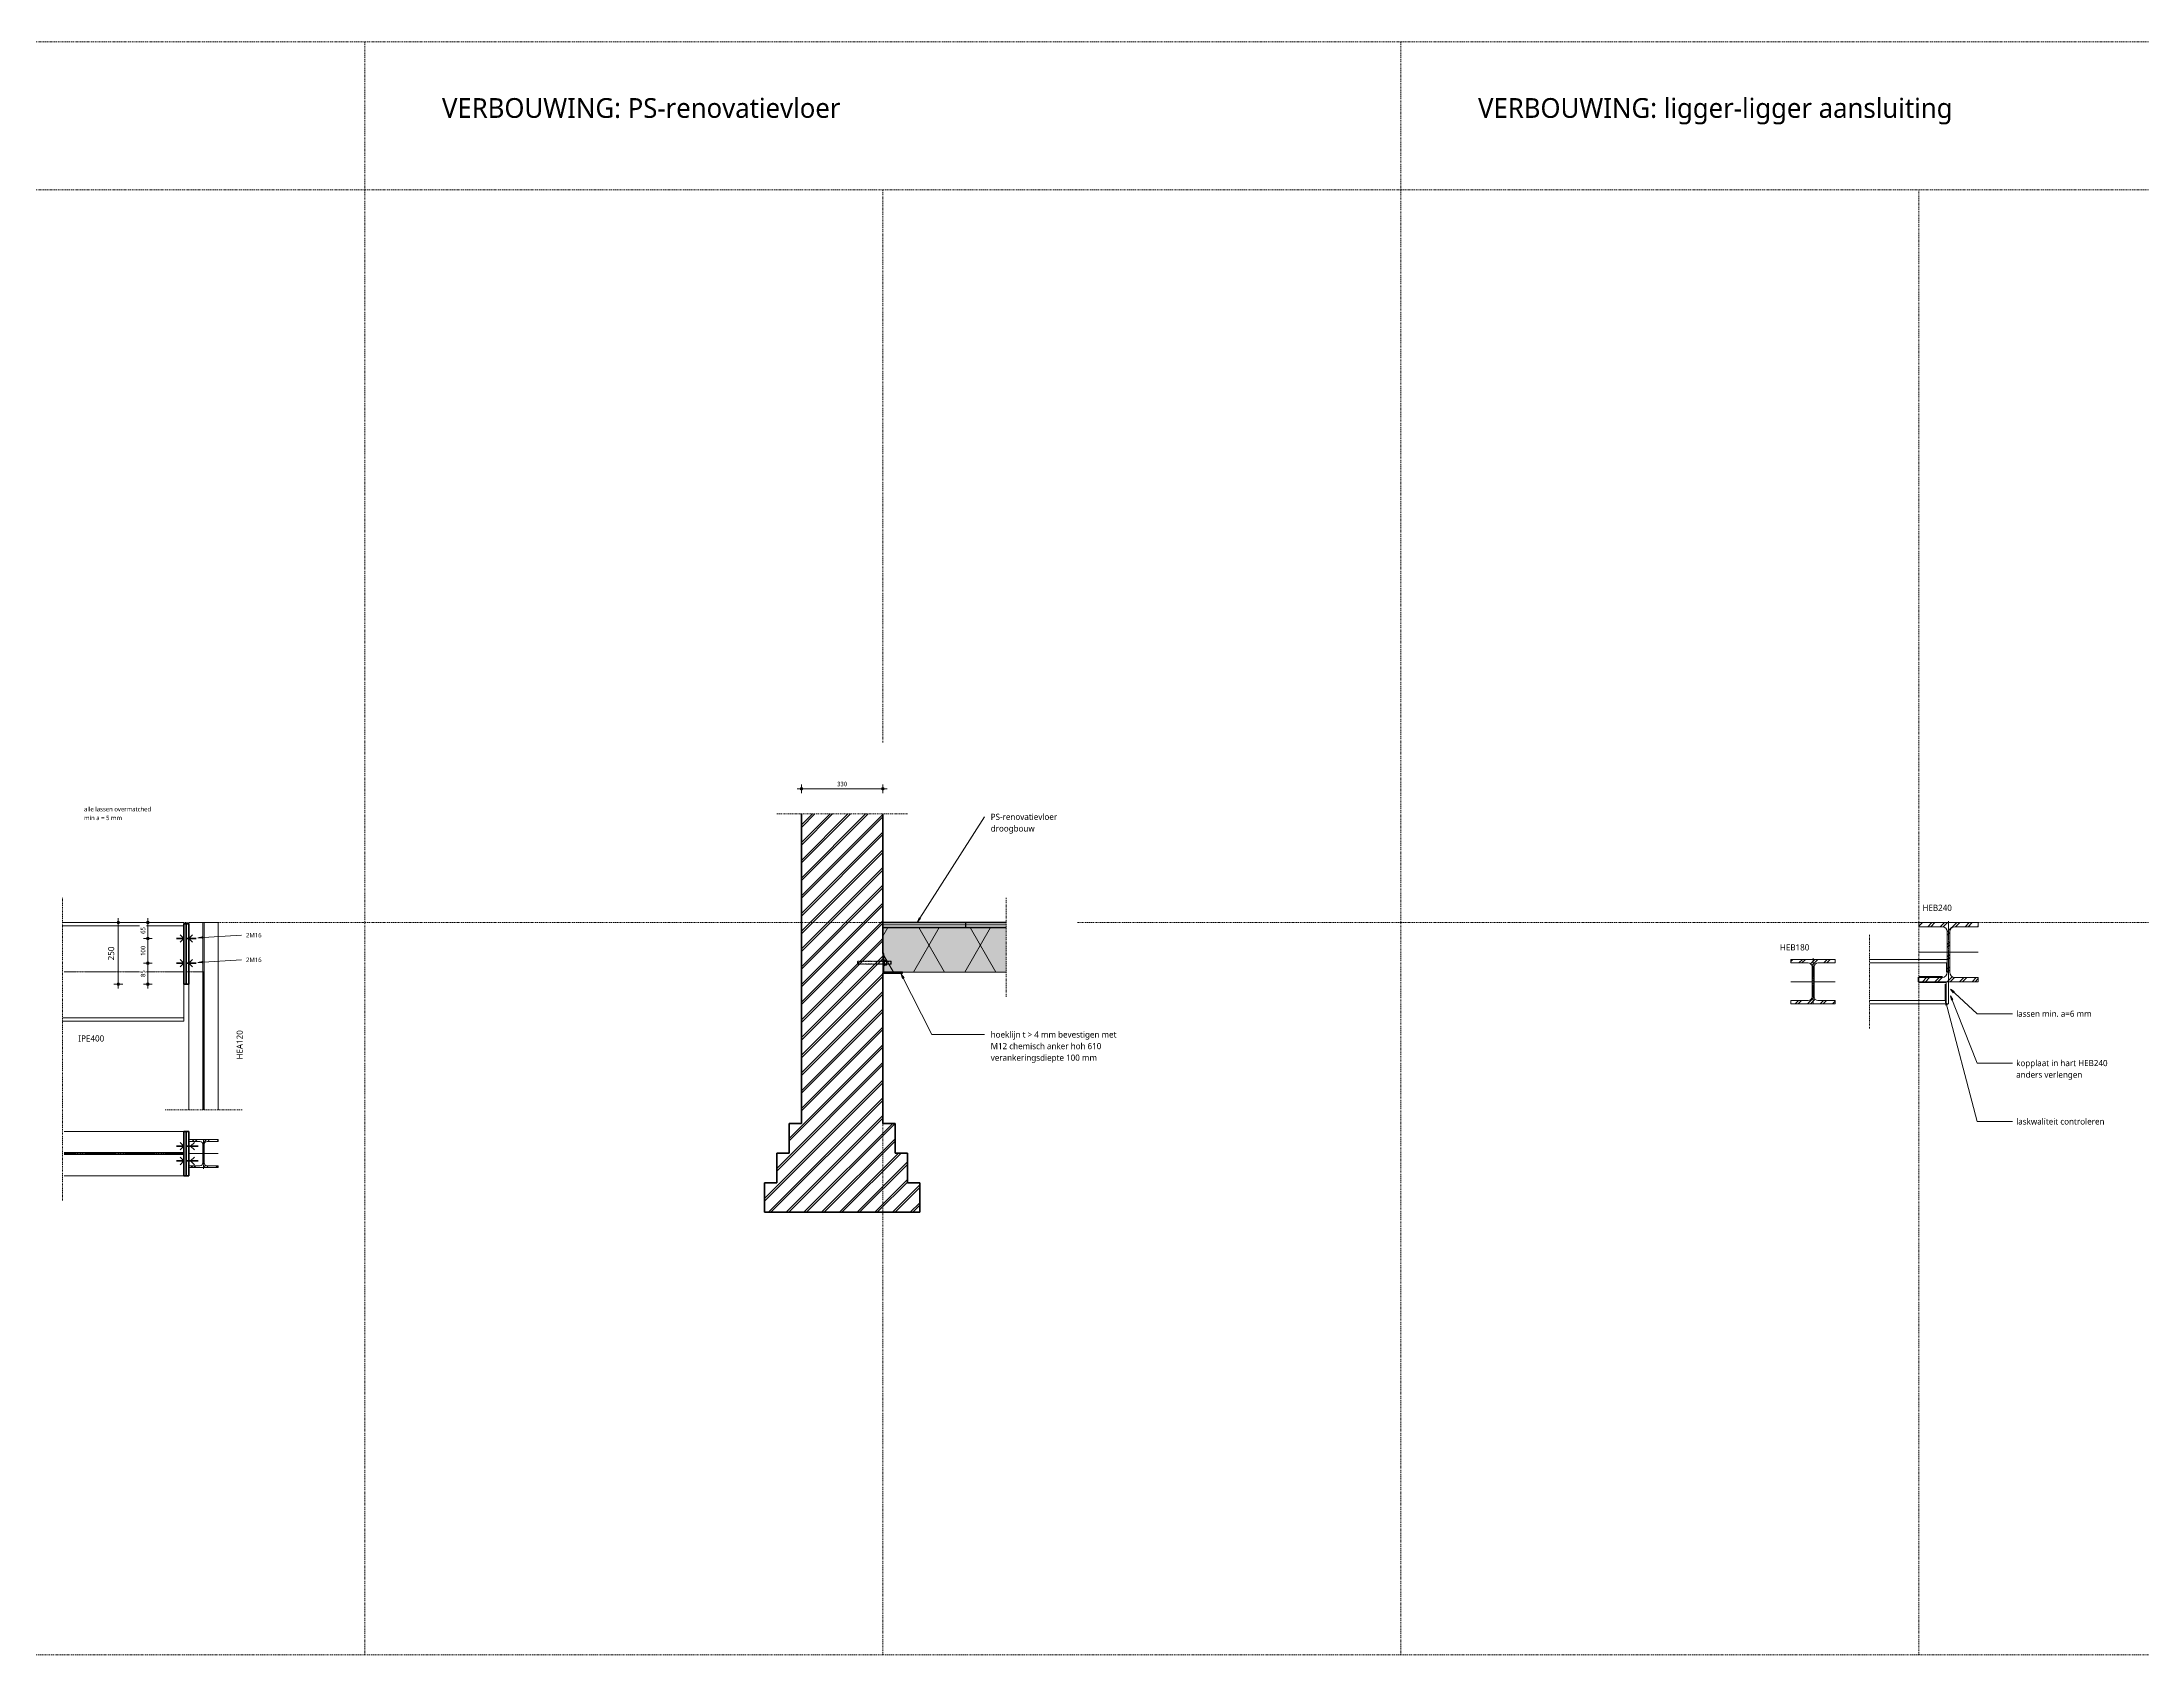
# Model space of a CAD drawing. Header units: millimetres. Extents: x -14163 to 55687, y -143 to 37302.
# Drawn here: x 20778 to 29291, y 7560 to 14100 of the extents above; entities that cross this region are included whole.
import ezdxf

# ---------------------------------------------------------------- set-up
doc = ezdxf.new("R2010")
doc.units = ezdxf.units.MM
for name, pattern in [('Dash', [6.35, 3.175, -3.175]), ('MV_center', [15, 6, -3, 3, -3]), ('MV_hartlijn_staal', [6.6, 5, -0.8, 0, -0.8]), ('MV_hidden', [3.75, 2.5, -1.25]), ('Streep 1_1', [2, 1, -1])]:
    doc.linetypes.add(name, pattern=pattern)
for name, color, linetype, lineweight in [('A-ANNO-DIMS', 211, 'Continuous', 13), ('A-ANNO-DIMS-10', 211, 'Continuous', 13), ('A-DETL', 90, 'Continuous', 13), ('A-DETL-GENF', 92, 'Continuous', 18), ('A-DETL-GENF-HDLN', 1, 'Dash', 18), ('A-DETL-IDEN', 3, 'Continuous', 18), ('G-ANNO-TEXT', 231, 'Continuous', 13)]:
    doc.layers.add(name, color=color, linetype=linetype, lineweight=lineweight)
doc.styles.add('Segoe UI_2', font='segoeui.ttf', dxfattribs={"height": 18})
doc.styles.add('Segoe UI_3', font='segoeui.ttf', dxfattribs={"height": 25})
doc.styles.add('Segoe UI_5', font='segoeui.ttf', dxfattribs={"height": 80})
doc.dimstyles.new('1_8_mm', dxfattribs={"dimscale": 304.8, "dimtxt": 18.852551, "dimasz": 0.032808, "dimexe": 0.059055, "dimexo": 0.0625, "dimgap": 0.016404, "dimtad": 1, "dimdec": 0, "dimzin": 0, "dimdsep": 46, "dimtxsty": 'Segoe UI_2', "dimblk1": 'DOTBLANK', "dimblk2": 'DOTBLANK', "dimsah": 1, "dimcen": 0.09, "dimdle": 0.059055, "dimazin": 0, "dimtfac": 1, "dimtdec": 4, "dimtix": 1, "dimtmove": 0, "dimatfit": 3, "dimfxl": 0.059055, "dimfxlon": 1, "dimtvp": 1, "dimtfill": 1, "dimtolj": 1, "dimtzin": 0, "dimarcsym": 2})
doc.dimstyles.new('2_5_mm', dxfattribs={"dimscale": 304.8, "dimtxt": 26.184099, "dimasz": 0.032808, "dimexe": 0.059055, "dimexo": 0.0625, "dimgap": 0.029528, "dimtad": 1, "dimdec": 0, "dimzin": 0, "dimdsep": 46, "dimtxsty": 'Segoe UI_3', "dimblk1": 'DOTBLANK', "dimblk2": 'DOTBLANK', "dimsah": 1, "dimcen": 0.09, "dimdle": 0.059055, "dimazin": 0, "dimtfac": 1, "dimtdec": 4, "dimtix": 1, "dimtmove": 0, "dimatfit": 3, "dimfxl": 0.059055, "dimfxlon": 1, "dimtvp": 1, "dimtfill": 1, "dimtolj": 1, "dimtzin": 0, "dimarcsym": 2})

# ---------------------------------------------------------------- blocks, each defined once
blk = doc.blocks.new('42 isolatie - Type 1-3789333-Details Constructie')
at = {"layer": 'A-DETL-GENF'}
blk.add_hatch(color=256, dxfattribs=at).paths.add_polyline_path([(4.3, -180.8), (500.3, -180.8), (500.3, -0.8), (0.3, -0.8), (0.3, -105), (4.3, -105)])
at = {"layer": 'A-DETL-GENF', "lineweight": 13}
h = blk.add_hatch(dxfattribs=at)
h.set_pattern_fill('FP_118', color=256, style=0, pattern_type=2)
h.set_pattern_definition([(300, (-2126.39, -181.76), (-155.885, -90), []), (240, (-2126.39, -181.76), (-155.885, 90), [])])
h.paths.add_polyline_path([(4.3, -180.8), (500.3, -180.8), (500.3, -0.8), (0.3, -0.8), (0.3, -105), (4.3, -105)])
at = {"layer": 'A-DETL-GENF'}
for p, q in [((500.3, -0.8), (0.3, -0.8)), ((0.3, -0.8), (0.3, -105)), ((4.3, -180.8), (500.3, -180.8)), ((4.3, -180.8), (500.3, -180.8))]:
    blk.add_line(p, q, dxfattribs=at)
blk = doc.blocks.new('NLRS_00_DI_maskeer - Type 1-4234840-Details Constructie')
at = {"layer": 'A-DETL-GENF', "linetype": 'MV_center'}
blk.add_line((1127, 0), (-100, 0), dxfattribs=at)
blk = doc.blocks.new('28 bout_symbolisch - Type 1-3665146-Details Constructie')
at = {"layer": 'A-DETL-GENF', "lineweight": 35}
for p, q in [((-30, 0), (0, 0)), ((0, 0), (-15, 15)), ((0, 0), (-15, -15)), ((10, 0), (50, 0)), ((20, 0), (35, 15)), ((20, 0), (35, -15))]:
    blk.add_line(p, q, dxfattribs=at)
blk = doc.blocks.new('NLRS_00_DI_maskeer - Type 1-4234652-Details Constructie')
at = {"layer": 'A-DETL-GENF', "linetype": 'MV_center'}
blk.add_line((214, 0), (-100, 0), dxfattribs=at)
blk = doc.blocks.new('28 Staalprofielen- IPE_HEA_HEB 2d - HEA120-4448870-Details Constructie')
at = {"layer": 'A-DETL-GENF', "lineweight": 13}
h = blk.add_hatch(dxfattribs=at)
h.set_pattern_fill('FP_147', color=256, style=0, pattern_type=2)
h.set_pattern_definition([(45, (-21433.01, -9592.864), (-25.144717, 25.144717), []), (45, (-21433.01, -9554.764), (-25.144717, 25.144717), [])])
h.paths.add_polyline_path([(60, -57), (60, -49), (14.5, -49), (11.4, -48.6), (8.5, -47.4), (6, -45.5), (4.1, -43), (2.9, -40.1), (2.5, -37), (2.5, 37), (2.9, 40.1), (4.1, 43), (6, 45.5), (8.5, 47.4), (11.4, 48.6), (14.5, 49), (60, 49), (60, 57), (-60, 57), (-60, 49), (-14.5, 49), (-11.4, 48.6), (-8.5, 47.4), (-6, 45.5), (-4.1, 43), (-2.9, 40.1), (-2.5, 37), (-2.5, -37), (-2.9, -40.1), (-4.1, -43), (-6, -45.5), (-8.5, -47.4), (-11.4, -48.6), (-14.5, -49), (-60, -49), (-60, -57)])
at = {"layer": 'A-DETL-GENF'}
for p, q in [((60, 57), (-60, 57)), ((60, 57), (-60, 57)), ((-60, 49), (-14.5, 49)), ((-60, 49), (-14.5, 49)), ((-60, 0), (60, 0)), ((-2.5, 37), (-2.5, -37)), ((-2.5, -37), (-2.5, 37)), ((2.5, -37), (2.5, 37)), ((2.5, -37), (2.5, 37)), ((14.5, 49), (60, 49)), ((60, 49), (14.5, 49)), ((60, 49), (60, 57)), ((60, 57), (60, 49)), ((-14.5, -49), (-60, -49)), ((-60, -49), (-14.5, -49)), ((-60, -57), (60, -57)), ((60, -57), (-60, -57)), ((60, -49), (14.5, -49)), ((60, -49), (14.5, -49)), ((60, -57), (60, -49)), ((60, -57), (60, -49))]:
    blk.add_line(p, q, dxfattribs=at)
at = {"layer": 'A-DETL-GENF', "linetype": 'MV_hartlijn_staal', "lineweight": 13}
blk.add_line((0, -62), (0, 57), dxfattribs=at)
at = {"layer": 'A-DETL-GENF'}
for centre, start, end in [((-14.5, 37), 360, 90), ((-14.5, 37), 360, 90), ((14.5, 37), 90, 180), ((14.5, 37), 90, 180), ((-14.5, -37), 270, 360), ((-14.5, -37), 270, 0), ((14.5, -37), 180, 270), ((14.5, -37), 180, 270)]:
    blk.add_arc(centre, 12, start, end, dxfattribs=at)
blk = doc.blocks.new('28 bout_symbolisch - Type 1-3665147-Details Constructie')
at = {"layer": 'A-DETL-GENF', "lineweight": 35}
for p, q in [((-30, 0), (0, 0)), ((0, 0), (-15, 15)), ((0, 0), (-15, -15)), ((10, 0), (58, 0)), ((28, 0), (43, 15)), ((28, 0), (43, -15))]:
    blk.add_line(p, q, dxfattribs=at)
blk = doc.blocks.new('00 stekeind s e - M12-4340760-Details Constructie')
at = {"layer": 'A-DETL-GENF'}
for p, q in [((-28.2, 6), (-30.2, 4.5)), ((-30.2, 4.5), (-30.2, -4.5)), ((0, 6), (-28.2, 6)), ((-28.2, -6), (-28.2, 6)), ((-10.5, 9.4), (-9.5, 10.5)), ((-10.5, 9.4), (-9, 6)), ((-10.5, -9), (-10.5, 9.4)), ((-9, 6), (-10.5, 2.6)), ((-10.5, 2.6), (-10.5, -2.6)), ((-9.5, 10.5), (-3.2, 10.5)), ((-9, 6), (-3.8, 6)), ((-2.2, 2.6), (-3.8, 6)), ((-3.8, 6), (-2.2, 9.4)), ((-3.2, 10.5), (-2.2, 9.4)), ((-2.2, 0), (-2.2, 12)), ((-2.2, 12), (0, 12)), ((-2.2, 9.4), (-2.2, 0)), ((-2.2, -2.6), (-2.2, 2.6)), ((-2.2, -12), (-2.2, 0)), ((-2.2, 0), (-2.2, -9)), ((0, 12), (0, -12)), ((-30.2, -4.5), (-28.2, -6)), ((-28.2, -6), (0, -6)), ((-10.5, -2.6), (-9, -5.8)), ((-9, -5.8), (-10.5, -9)), ((-9.5, -10.5), (-10.5, -9)), ((-3.4, -10.5), (-9.5, -10.5)), ((-9, -5.8), (-3.8, -5.8)), ((-3.8, -5.8), (-2.2, -2.6)), ((-2.2, -9), (-3.8, -5.8)), ((-2.2, -9), (-3.4, -10.5)), ((0, -12), (-2.2, -12))]:
    blk.add_line(p, q, dxfattribs=at)
at = {"layer": 'A-DETL-GENF', "linetype": 'Streep 1_1', "lineweight": 13}
for p, q in [((0, 6), (104.8, 6)), ((106.8, 4.5), (104.8, 6)), ((104.8, -6), (104.8, 6)), ((106.8, 4.5), (106.8, -4.5)), ((0, -6), (104.8, -6)), ((106.8, -4.5), (104.8, -6))]:
    blk.add_line(p, q, dxfattribs=at)
at = {"layer": 'A-DETL-GENF-HDLN'}
for p, q in [((-28.2, 4.5), (104.8, 4.5)), ((-28.2, -4.5), (104.8, -4.5))]:
    blk.add_line(p, q, dxfattribs=at)
blk = doc.blocks.new('NLRS_00_DI_maskeer - Type 1-4234841-Details Constructie')
at = {"layer": 'A-DETL-GENF', "linetype": 'MV_center'}
blk.add_line((-100, 0), (430, 0), dxfattribs=at)
blk = doc.blocks.new('28 Staalprofielen- IPE_HEA_HEB 2d - HEB240-V73-Details Constructie')
at = {"layer": 'A-DETL-GENF', "lineweight": 13}
h = blk.add_hatch(dxfattribs=at)
h.set_pattern_fill('FP_165', color=256, style=0, pattern_type=2)
h.set_pattern_definition([(45, (-28507.01, -10409.864), (-25.144717, 25.144717), []), (45, (-28507.01, -10371.764), (-25.144717, 25.144717), [])])
h.paths.add_polyline_path([(120, -120), (120, -103), (26, -103), (20.6, -102.3), (15.5, -100.2), (11.2, -96.8), (7.8, -92.5), (5.7, -87.4), (5, -82), (5, 82), (5.7, 87.4), (7.8, 92.5), (11.2, 96.8), (15.5, 100.2), (20.6, 102.3), (26, 103), (120, 103), (120, 120), (-120, 120), (-120, 103), (-26, 103), (-20.6, 102.3), (-15.5, 100.2), (-11.2, 96.8), (-7.8, 92.5), (-5.7, 87.4), (-5, 82), (-5, -82), (-5.7, -87.4), (-7.8, -92.5), (-11.2, -96.8), (-15.5, -100.2), (-20.6, -102.3), (-26, -103), (-120, -103), (-120, -120)])
at = {"layer": 'A-DETL-GENF'}
for p, q in [((120, 120), (-120, 120)), ((-120, 120), (-120, 103)), ((120, 120), (-120, 120)), ((-120, 120), (-120, 103)), ((-120, 103), (-26, 103)), ((-120, 103), (-26, 103)), ((26, 103), (120, 103)), ((120, 103), (26, 103)), ((120, 103), (120, 120)), ((120, 120), (120, 103)), ((-120, 0), (120, 0)), ((-5, 82), (-5, -82)), ((-5, 82), (-5, -82)), ((5, -82), (5, 82)), ((5, 82), (5, -82)), ((-26, -103), (-120, -103)), ((-120, -103), (-120, -120)), ((-120, -120), (-120, -103)), ((-120, -103), (-26, -103)), ((-120, -120), (120, -120)), ((120, -120), (-120, -120)), ((120, -103), (26, -103)), ((120, -103), (26, -103)), ((120, -120), (120, -103)), ((120, -120), (120, -103))]:
    blk.add_line(p, q, dxfattribs=at)
at = {"layer": 'A-DETL-GENF', "linetype": 'MV_hartlijn_staal', "lineweight": 13}
blk.add_line((0, 125), (0, -120), dxfattribs=at)
at = {"layer": 'A-DETL-GENF'}
for centre, start, end in [((-26, 82), 0, 90), ((-26, 82), 360, 90), ((26, 82), 90, 180), ((26, 82), 90, 180), ((-26, -82), 270, 0), ((-26, -82), 270, 0), ((26, -82), 180, 270), ((26, -82), 180, 270)]:
    blk.add_arc(centre, 21, start, end, dxfattribs=at)
blk = doc.blocks.new('NLRS_00_DI_maskeer - Type 1-4234842-Details Constructie')
at = {"layer": 'A-DETL-GENF', "linetype": 'MV_center'}
blk.add_line((-100, 0), (301.2, 0), dxfattribs=at)
blk = doc.blocks.new('Repeating Detail - 2_ a_5 mm-V74-Details Constructie')
at = {"layer": 'A-DETL-GENF'}
for p, q in [((0, 0), (0, 5)), ((4, 0), (4, 5)), ((8, 0), (8, 5)), ((12, 0), (12, 5)), ((16, 0), (16, 5)), ((20, 0), (20, 5)), ((24, 0), (24, 5)), ((28, 0), (28, 5)), ((32, 0), (32, 5)), ((36, 0), (36, 5)), ((40, 0), (40, 5)), ((44, 0), (44, 5)), ((48, 0), (48, 5)), ((52, 0), (52, 5)), ((56, 0), (56, 5)), ((60, 0), (60, 5)), ((64, 0), (64, 5)), ((68, 0), (68, 5)), ((72, 0), (72, 5)), ((76, 0), (76, 5)), ((80, 0), (80, 5)), ((84, 0), (84, 5)), ((88, 0), (88, 5)), ((92, 0), (92, 5))]:
    blk.add_line(p, q, dxfattribs=at)
blk = doc.blocks.new('Repeating Detail - 2_ a_5 mm-V75-Details Constructie')
at = {"layer": 'A-DETL-GENF'}
for p, q in [((0, 0), (0, 5)), ((4, 0), (4, 5)), ((8, 0), (8, 5)), ((12, 0), (12, 5)), ((16, 0), (16, 5))]:
    blk.add_line(p, q, dxfattribs=at)
blk = doc.blocks.new('Repeating Detail - 2_ a_5 mm-V76-Details Constructie')
at = {"layer": 'A-DETL-GENF'}
for p, q in [((0, 0), (0, 5)), ((4, 0), (4, 5)), ((8, 0), (8, 5)), ((12, 0), (12, 5)), ((16, 0), (16, 5)), ((20, 0), (20, 5)), ((24, 0), (24, 5)), ((28, 0), (28, 5)), ((32, 0), (32, 5)), ((36, 0), (36, 5)), ((40, 0), (40, 5)), ((44, 0), (44, 5)), ((48, 0), (48, 5)), ((52, 0), (52, 5)), ((56, 0), (56, 5)), ((60, 0), (60, 5)), ((64, 0), (64, 5)), ((68, 0), (68, 5)), ((72, 0), (72, 5)), ((76, 0), (76, 5)), ((80, 0), (80, 5)), ((84, 0), (84, 5)), ((88, 0), (88, 5)), ((92, 0), (92, 5)), ((96, 0), (96, 5)), ((100, 0), (100, 5)), ((104, 0), (104, 5)), ((108, 0), (108, 5))]:
    blk.add_line(p, q, dxfattribs=at)
blk = doc.blocks.new('NLRS_00_DI_maskeer - Type 1-4234829-Details Constructie')
at = {"layer": 'A-DETL-GENF', "linetype": 'MV_center'}
blk.add_line((280, 0), (-100, 0), dxfattribs=at)
blk = doc.blocks.new('28 Staalprofielen- IPE_HEA_HEB 2d - HEB180-3530664-Details Constructie')
at = {"layer": 'A-DETL-GENF', "lineweight": 13}
h = blk.add_hatch(dxfattribs=at)
h.set_pattern_fill('FP_166', color=256, style=0, pattern_type=2)
h.set_pattern_definition([(45, (-27957.76, -10289.864), (-25.144717, 25.144717), []), (45, (-27957.76, -10251.764), (-25.144717, 25.144717), [])])
h.paths.add_polyline_path([(-90, -90), (90, -90), (90, -76), (19.3, -76), (15.4, -75.5), (11.8, -74), (8.6, -71.6), (6.3, -68.5), (4.8, -64.9), (4.3, -61), (4.3, 61), (4.8, 64.9), (6.3, 68.5), (8.6, 71.6), (11.8, 74), (15.4, 75.5), (19.3, 76), (90, 76), (90, 90), (-90, 90), (-90, 76), (-19.2, 76), (-15.4, 75.5), (-11.7, 74), (-8.6, 71.6), (-6.3, 68.5), (-4.8, 64.9), (-4.2, 61), (-4.2, -61), (-4.8, -64.9), (-6.3, -68.5), (-8.6, -71.6), (-11.7, -74), (-15.4, -75.5), (-19.2, -76), (-90, -76)])
at = {"layer": 'A-DETL-GENF'}
for p, q in [((90, 90), (-90, 90)), ((-90, 90), (-90, 76)), ((90, 90), (-90, 90)), ((-90, 90), (-90, 76)), ((90, 76), (90, 90)), ((90, 90), (90, 76)), ((-90, 76), (-19.2, 76)), ((-90, 76), (-19.2, 76)), ((-90, 0), (90, 0)), ((-4.2, 61), (-4.2, -61)), ((-4.2, 61), (-4.2, -61)), ((4.3, -61), (4.3, 61)), ((4.3, 61), (4.3, -61)), ((19.3, 76), (90, 76)), ((90, 76), (19.3, 76)), ((-19.2, -76), (-90, -76)), ((-90, -76), (-90, -90)), ((-90, -90), (-90, -76)), ((-90, -76), (-19.2, -76)), ((90, -76), (19.3, -76)), ((90, -76), (19.3, -76)), ((90, -90), (90, -76)), ((90, -90), (90, -76)), ((-90, -90), (90, -90)), ((90, -90), (-90, -90))]:
    blk.add_line(p, q, dxfattribs=at)
at = {"layer": 'A-DETL-GENF', "linetype": 'MV_hartlijn_staal', "lineweight": 13}
blk.add_line((0, 95), (0, -90), dxfattribs=at)
at = {"layer": 'A-DETL-GENF'}
for centre, start, end in [((-19.2, 61), 0, 90), ((-19.2, 61), 360, 90), ((19.3, 61), 90, 180), ((19.3, 61), 90, 180), ((-19.2, -61), 270, 0), ((-19.2, -61), 270, 0), ((19.3, -61), 180, 270), ((19.3, -61), 180, 270)]:
    blk.add_arc(centre, 15, start, end, dxfattribs=at)
blk = doc.blocks.new('Repeating Detail - 2_ a_5 mm-V79-Details Constructie')
at = {"layer": 'A-DETL-GENF'}
for p, q in [((0, 0), (0, 5)), ((4, 0), (4, 5)), ((8, 0), (8, 5)), ((12, 0), (12, 5)), ((16, 0), (16, 5)), ((20, 0), (20, 5)), ((24, 0), (24, 5)), ((28, 0), (28, 5)), ((32, 0), (32, 5)), ((36, 0), (36, 5))]:
    blk.add_line(p, q, dxfattribs=at)
blk = doc.blocks.new('Repeating Detail - 2_ a_5 mm-V80-Details Constructie')
at = {"layer": 'A-DETL-GENF'}
for p, q in [((0, 0), (0, 5)), ((4, 0), (4, 5)), ((8, 0), (8, 5)), ((12, 0), (12, 5)), ((16, 0), (16, 5)), ((20, 0), (20, 5)), ((24, 0), (24, 5)), ((28, 0), (28, 5)), ((32, 0), (32, 5)), ((36, 0), (36, 5)), ((40, 0), (40, 5)), ((44, 0), (44, 5)), ((48, 0), (48, 5)), ((52, 0), (52, 5)), ((56, 0), (56, 5)), ((60, 0), (60, 5)), ((64, 0), (64, 5))]:
    blk.add_line(p, q, dxfattribs=at)
blk = doc.blocks.new('DIMBLOCK107-Details Constructie')
at = {"layer": 'A-ANNO-DIMS-10'}
for p, q in [((21207.5, 10364.9), (21189.5, 10364.9)), ((21207.5, 10261.9), (21207.5, 10364.9)), ((21207.5, 10364.9), (21225.5, 10364.9)), ((21207.5, 10279.9), (21189.5, 10279.9)), ((21207.5, 10279.9), (21225.5, 10279.9))]:
    blk.add_line(p, q, dxfattribs=at)
for centre in [(21207.5, 10364.9), (21207.5, 10279.9)]:
    blk.add_circle(centre, 5, dxfattribs=at)
at = {"layer": 'A-ANNO-DIMS-10', "color": 0, "insert": (21179, 10308.7), "char_height": 18, "width": 32.906, "attachment_point": 1, "rotation": 90, "line_spacing_factor": 1.142579, "style": 'Segoe UI_2', "bg_fill": 3, "box_fill_scale": 1.25, "bg_fill_color": 9, "bg_fill_true_color": 13158600, "bg_fill_transparency": 0}
blk.add_mtext('85', dxfattribs=at)
blk = doc.blocks.new('_DotBlank')
at = {"color": 0, "linetype": 'ByBlock', "lineweight": -2}
blk.add_line((-0.5, 0), (-1, 0), dxfattribs=at)
blk.add_circle((0, 0), 0.5, dxfattribs=at)
blk = doc.blocks.new('DIMBLOCK108-Details Constructie')
at = {"layer": 'A-ANNO-DIMS-10'}
for p, q in [((21207.5, 10464.9), (21189.5, 10464.9)), ((21207.5, 10364.9), (21207.5, 10464.9)), ((21207.5, 10464.9), (21225.5, 10464.9)), ((21207.5, 10364.9), (21189.5, 10364.9)), ((21207.5, 10364.9), (21225.5, 10364.9))]:
    blk.add_line(p, q, dxfattribs=at)
for centre in [(21207.5, 10464.9), (21207.5, 10364.9)]:
    blk.add_circle(centre, 5, dxfattribs=at)
at = {"layer": 'A-ANNO-DIMS-10', "color": 0, "insert": (21179, 10394.3), "char_height": 18, "width": 49.359, "attachment_point": 1, "rotation": 90, "line_spacing_factor": 1.142579, "style": 'Segoe UI_2', "bg_fill": 3, "box_fill_scale": 1.25, "bg_fill_color": 9, "bg_fill_true_color": 13158600, "bg_fill_transparency": 0}
blk.add_mtext('100', dxfattribs=at)
blk = doc.blocks.new('DIMBLOCK109-Details Constructie')
at = {"layer": 'A-ANNO-DIMS-10'}
for p, q in [((21207.5, 10529.9), (21189.5, 10529.9)), ((21207.5, 10464.9), (21207.5, 10547.9)), ((21207.5, 10529.9), (21225.5, 10529.9)), ((21207.5, 10464.9), (21189.5, 10464.9)), ((21207.5, 10464.9), (21225.5, 10464.9))]:
    blk.add_line(p, q, dxfattribs=at)
for centre in [(21207.5, 10529.9), (21207.5, 10464.9)]:
    blk.add_circle(centre, 5, dxfattribs=at)
at = {"layer": 'A-ANNO-DIMS-10', "color": 0, "insert": (21179, 10483.7), "char_height": 18, "width": 32.906, "attachment_point": 1, "rotation": 90, "line_spacing_factor": 1.142579, "style": 'Segoe UI_2', "bg_fill": 3, "box_fill_scale": 1.25, "bg_fill_color": 9, "bg_fill_true_color": 13158600, "bg_fill_transparency": 0}
blk.add_mtext('65', dxfattribs=at)
blk = doc.blocks.new('DIMBLOCK110-Details Constructie')
at = {"layer": 'A-ANNO-DIMS-10'}
for p, q in [((21087.5, 10529.9), (21069.5, 10529.9)), ((21087.5, 10261.9), (21087.5, 10547.9)), ((21087.5, 10529.9), (21105.5, 10529.9)), ((21087.5, 10279.9), (21069.5, 10279.9)), ((21087.5, 10279.9), (21105.5, 10279.9))]:
    blk.add_line(p, q, dxfattribs=at)
for centre in [(21087.5, 10529.9), (21087.5, 10279.9)]:
    blk.add_circle(centre, 5, dxfattribs=at)
at = {"layer": 'A-ANNO-DIMS-10', "color": 0, "insert": (21045.9, 10376.3), "char_height": 25, "width": 68.555, "attachment_point": 1, "rotation": 90, "line_spacing_factor": 1.142579, "style": 'Segoe UI_3', "bg_fill": 3, "box_fill_scale": 1.25, "bg_fill_color": 9, "bg_fill_true_color": 13158600, "bg_fill_transparency": 0}
blk.add_mtext('250', dxfattribs=at)
blk = doc.blocks.new('DIMBLOCK122-Details Constructie')
at = {"layer": 'A-ANNO-DIMS-10'}
for p, q in [((23839, 11072), (24205, 11072)), ((23857, 11072), (23857, 11090)), ((23857, 11072), (23857, 11054)), ((24187, 11072), (24187, 11090)), ((24187, 11072), (24187, 11054))]:
    blk.add_line(p, q, dxfattribs=at)
for centre in [(23857, 11072), (24187, 11072)]:
    blk.add_circle(centre, 5, dxfattribs=at)
at = {"layer": 'A-ANNO-DIMS-10', "color": 0, "insert": (24001.4, 11100.4), "char_height": 18, "width": 49.359, "attachment_point": 1, "line_spacing_factor": 1.142579, "style": 'Segoe UI_2', "bg_fill": 3, "box_fill_scale": 1.25, "bg_fill_color": 9, "bg_fill_true_color": 13158600, "bg_fill_transparency": 0}
blk.add_mtext('330', dxfattribs=at)

msp = doc.modelspace()

# ---------------------------------------------------------------- hatches: boundary and pattern name
at = {"layer": 'A-DETL-GENF', "lineweight": 13}
h = msp.add_hatch(dxfattribs=at)
h.set_pattern_fill('FP_125', color=254, style=0, pattern_type=2)
h.set_pattern_definition([(45, (0, 0), (-35.92102, 35.92102), []), (45, (10.16, 0), (-35.92102, 35.92102), [])])
h.paths.add_polyline_path([(24337, 9354.9), (24337, 9474.9), (24287, 9474.9), (24287, 9594.9), (24237, 9594.9), (24237, 9714.9), (24187, 9714.9), (24187, 10969.9), (23857, 10969.9), (23857, 9714.9), (23807, 9714.9), (23807, 9594.9), (23757, 9594.9), (23757, 9474.9), (23707, 9474.9), (23707, 9354.9)])
h = msp.add_hatch(dxfattribs=at)
h.set_pattern_fill('FP_150', color=250, style=0, pattern_type=2)
h.set_pattern_definition([(0, (0, 0), (0, 10), [])])
h.paths.add_polyline_path([(24187, 10508.9), (24687, 10508.9), (24687, 10529.9), (24187, 10529.9)])
h = msp.add_hatch(dxfattribs=at)
h.set_pattern_fill('FP_133', color=254, style=0, pattern_type=2)
h.set_pattern_definition([(45, (0, 0), (-21.213203, 21.213203), []), (45, (1, 0), (-21.213203, 21.213203), []), (45, (20, 0), (-21.213203, 21.213203), [])])
h.paths.add_polyline_path([(24187, 10324.7), (24267, 10324.7), (24267, 10328.7), (24191, 10328.7), (24191, 10404.7), (24187, 10404.7)])
at = {"layer": 'G-ANNO-TEXT'}
for points in [[(21409.9, 10468.1), (21428, 10466), (21427.7, 10472.3)], [(24327.8, 10532.5), (24340.2, 10546), (24334.8, 10549.4)], [(21409.9, 10368.1), (21428, 10366), (21427.7, 10372.3)], [(24261.9, 10320.5), (24267.1, 10303), (24272.8, 10305.8)], [(28514.9, 10259.7), (28525.9, 10245.1), (28530.2, 10249.8)], [(28514.9, 10232.8), (28518.5, 10214.8), (28524.4, 10217.2)], [(28494.5, 10212.8), (28496, 10194.5), (28502.1, 10196.1)]]:
    msp.add_hatch(color=7, dxfattribs=at).paths.add_polyline_path(points)

# ---------------------------------------------------------------- linework, layer by layer
at = {"layer": 'A-DETL', "linetype": 'MV_center', "lineweight": 18}
for p, q in [((17887, 14099.9), (22087, 14099.9)), ((22087, 14099.9), (22087, 7559.9)), ((22087, 14099.9), (22087, 7559.9)), ((22087, 14099.9), (26287, 14099.9)), ((26287, 14099.9), (26287, 7559.9)), ((26287, 14099.9), (26287, 7559.9)), ((26287, 14099.9), (30487, 14099.9)), ((17887, 13499.9), (22087, 13499.9)), ((22087, 13499.9), (26287, 13499.9)), ((24187, 11259.6), (24187, 13499.9)), ((26287, 13499.9), (30487, 13499.9)), ((28387, 7559.9), (28387, 13499.9)), ((24187, 7559.9), (24187, 10969.9)), ((20861.7, 10529.9), (22087, 10529.9)), ((22087, 10529.9), (24687, 10529.9)), ((24976.7, 10529.9), (26287, 10529.9)), ((26287, 10529.9), (30487, 10529.9)), ((22087, 7559.9), (17887, 7559.9)), ((26287, 7559.9), (22087, 7559.9)), ((30487, 7559.9), (26287, 7559.9))]:
    msp.add_line(p, q, dxfattribs=at)
at = {"layer": 'A-DETL', "lineweight": 35}
for p, q in [((23857, 10969.9), (23857, 9714.9)), ((24187, 10529.9), (24187, 10969.9)), ((21353, 10524.9), (21353, 10279.9)), ((21363, 10524.9), (21353, 10524.9)), ((21373, 10524.9), (21363, 10524.9)), ((21363, 10279.9), (21363, 10524.9)), ((21373, 10279.9), (21373, 10524.9)), ((24687, 10529.9), (24187, 10529.9)), ((24187, 10529.9), (24187, 10508.9)), ((24187, 10404.7), (24187, 10508.9)), ((24187, 10508.9), (24687, 10508.9)), ((24187, 9714.9), (24187, 10324.7)), ((21353, 10279.9), (21363, 10279.9)), ((21363, 10279.9), (21373, 10279.9)), ((23857, 9714.9), (23807, 9714.9)), ((23807, 9714.9), (23807, 9594.9)), ((24237, 9714.9), (24187, 9714.9)), ((24237, 9594.9), (24237, 9714.9)), ((21363, 9682.9), (21353, 9682.9)), ((21353, 9682.9), (21353, 9502.9)), ((21373, 9682.9), (21363, 9682.9)), ((21363, 9502.9), (21363, 9682.9)), ((21373, 9502.9), (21373, 9682.9)), ((23807, 9594.9), (23757, 9594.9)), ((23757, 9594.9), (23757, 9474.9)), ((24287, 9594.9), (24237, 9594.9)), ((24287, 9474.9), (24287, 9594.9)), ((21353, 9502.9), (21363, 9502.9)), ((21363, 9502.9), (21373, 9502.9)), ((23757, 9474.9), (23707, 9474.9)), ((23707, 9474.9), (23707, 9354.9)), ((24337, 9474.9), (24287, 9474.9)), ((24337, 9354.9), (24337, 9474.9)), ((23707, 9354.9), (24337, 9354.9))]:
    msp.add_line(p, q, dxfattribs=at)
at = {"layer": 'A-DETL', "lineweight": 18}
for p, q in [((20861.7, 10529.9), (21353, 10529.9)), ((20861.7, 10516.4), (21353, 10516.4)), ((21353, 10524.9), (21353, 10529.9)), ((21373, 9769.9), (21373, 10529.9)), ((21376, 10529.9), (21493, 10529.9)), ((21493, 9769.9), (21493, 10529.9)), ((24312, 10328.7), (24514, 10328.7)), ((28187, 10379.9), (28502, 10379.9)), ((28187, 10365.9), (28502, 10365.9)), ((21353, 10129.9), (21353, 10279.9)), ((28497, 10289.9), (28497, 10199.9)), ((28507, 10289.9), (28507, 10199.9)), ((20861.7, 10143.4), (21353, 10143.4)), ((28187, 10213.9), (28497, 10213.9)), ((28187, 10199.9), (28507, 10199.9)), ((20861.7, 10129.9), (21353, 10129.9)), ((21353, 9682.9), (20867.7, 9682.9)), ((21353, 9502.9), (20867.7, 9502.9))]:
    msp.add_line(p, q, dxfattribs=at)
at = {"layer": 'A-DETL', "linetype": 'MV_hidden', "lineweight": 18}
for p, q in [((21430.5, 9769.9), (21430.5, 10529.9)), ((21435.5, 9769.9), (21435.5, 10529.9)), ((21353, 9597.2), (20867.7, 9597.2)), ((21353, 9588.6), (20867.7, 9588.6))]:
    msp.add_line(p, q, dxfattribs=at)
at = {"layer": 'A-DETL', "lineweight": 25}
for p, q in [((24187, 10529.9), (24522, 10529.9)), ((24187, 10508.9), (24187, 10529.9)), ((24522, 10508.9), (24187, 10508.9)), ((24522, 10529.9), (24522, 10508.9)), ((24191, 10404.7), (24187, 10404.7)), ((24187, 10404.7), (24187, 10324.7)), ((24191, 10328.7), (24191, 10404.7)), ((24187, 10324.7), (24267, 10324.7)), ((24267, 10328.7), (24191, 10328.7)), ((24267, 10324.7), (24267, 10328.7))]:
    msp.add_line(p, q, dxfattribs=at)
at = {"layer": 'A-DETL', "linetype": 'MV_hartlijn_staal'}
for p, q in [((21353, 10329.9), (20867.7, 10329.9)), ((21433, 10329.9), (21363, 10329.9)), ((21433, 10329.9), (21433, 9769.9)), ((21353, 9592.9), (20867.7, 9592.9)), ((21430.5, 9592.9), (21373, 9592.9)), ((21436, 9592.9), (21435.5, 9592.9))]:
    msp.add_line(p, q, dxfattribs=at)
at = {"layer": 'G-ANNO-TEXT', "color": 250}
for p, q in [((24327.8, 10532.5), (24599.2, 10958.2)), ((21409.9, 10468.1), (21587.6, 10478.3)), ((21427.7, 10472.3), (21409.9, 10468.1)), ((21428, 10466), (21427.7, 10472.3)), ((24334.8, 10549.4), (24327.8, 10532.5)), ((24327.8, 10532.5), (24340.2, 10546)), ((24340.2, 10546), (24334.8, 10549.4)), ((21409.9, 10468.1), (21428, 10466)), ((21409.9, 10368.1), (21587.6, 10378.3)), ((21427.7, 10372.3), (21409.9, 10368.1)), ((21409.9, 10368.1), (21428, 10366)), ((21428, 10366), (21427.7, 10372.3)), ((24261.9, 10320.5), (24267.1, 10303)), ((24272.8, 10305.8), (24261.9, 10320.5)), ((24261.9, 10320.5), (24385.1, 10075.7)), ((24267.1, 10303), (24272.8, 10305.8)), ((28514.9, 10259.7), (28525.9, 10245.1)), ((28530.2, 10249.8), (28514.9, 10259.7)), ((28514.9, 10259.7), (28622.6, 10159.9)), ((28514.9, 10232.8), (28518.5, 10214.8)), ((28524.4, 10217.2), (28514.9, 10232.8)), ((28514.9, 10232.8), (28622.6, 9959.9)), ((28518.5, 10214.8), (28524.4, 10217.2)), ((28525.9, 10245.1), (28530.2, 10249.8)), ((28494.5, 10212.8), (28496, 10194.5)), ((28502.1, 10196.1), (28494.5, 10212.8)), ((28494.5, 10212.8), (28622.6, 9723.2)), ((28496, 10194.5), (28502.1, 10196.1)), ((28622.6, 10159.9), (28766.2, 10159.9)), ((24385.1, 10075.7), (24599.2, 10075.7)), ((28622.6, 9959.9), (28766.2, 9959.9)), ((28622.6, 9723.2), (28766.2, 9723.2))]:
    msp.add_line(p, q, dxfattribs=at)

# ---------------------------------------------------------------- block references
at = {"layer": 'A-DETL-GENF', "linetype": 'MV_center'}
for name, p in [('NLRS_00_DI_maskeer - Type 1-4234841-Details Constructie', (23857, 10969.9)), ('NLRS_00_DI_maskeer - Type 1-4234652-Details Constructie', (21376, 9769.9))]:
    msp.add_blockref(name, p, dxfattribs=at)
at = {"layer": 'A-DETL-GENF', "linetype": 'MV_center', "rotation": 270}
for name, p in [('NLRS_00_DI_maskeer - Type 1-4234840-Details Constructie', (20861.7, 10529.9)), ('NLRS_00_DI_maskeer - Type 1-4234842-Details Constructie', (24687, 10529.9)), ('NLRS_00_DI_maskeer - Type 1-4234829-Details Constructie', (28187, 10379.9))]:
    msp.add_blockref(name, p, dxfattribs=at)
at = {"layer": 'A-DETL-GENF', "lineweight": 35}
for name, p in [('28 bout_symbolisch - Type 1-3665146-Details Constructie', (21353, 10464.9)), ('28 bout_symbolisch - Type 1-3665146-Details Constructie', (21353, 10364.9)), ('28 bout_symbolisch - Type 1-3665147-Details Constructie', (21353, 9622.9)), ('28 bout_symbolisch - Type 1-3665147-Details Constructie', (21353, 9562.9))]:
    msp.add_blockref(name, p, dxfattribs=at)
at = {"layer": 'A-DETL-GENF'}
for name, p in [('42 isolatie - Type 1-3789333-Details Constructie', (24186.7, 10509.7)), ('28 Staalprofielen- IPE_HEA_HEB 2d - HEB240-V73-Details Constructie', (28507, 10409.9)), ('28 Staalprofielen- IPE_HEA_HEB 2d - HEB180-3530664-Details Constructie', (27957.8, 10289.9)), ('28 Staalprofielen- IPE_HEA_HEB 2d - HEA120-4448870-Details Constructie', (21433, 9592.9))]:
    msp.add_blockref(name, p, dxfattribs=at)
for name, p, rotation in [('00 stekeind s e - M12-4340760-Details Constructie', (24191, 10366.7), 180), ('Repeating Detail - 2_ a_5 mm-V80-Details Constructie', (28497, 10213.9), 90)]:
    msp.add_blockref(name, p, dxfattribs=dict(at, rotation=rotation))
at = {"layer": 'A-DETL-GENF', "extrusion": (0, 0, -1)}
for name, p, rotation in [('Repeating Detail - 2_ a_5 mm-V75-Details Constructie', (-28387, 10306.9), 270), ('Repeating Detail - 2_ a_5 mm-V79-Details Constructie', (-28502, 10365.9), 270), ('Repeating Detail - 2_ a_5 mm-V76-Details Constructie', (-28387, 10289.9), 180)]:
    msp.add_blockref(name, p, dxfattribs=dict(at, rotation=rotation))
msp.add_blockref('Repeating Detail - 2_ a_5 mm-V74-Details Constructie', (-28481, 10306.9), dxfattribs=at)

# ---------------------------------------------------------------- texts
at = {"layer": 'A-DETL-IDEN', "lineweight": 13, "insert": (20925.9, 10072.2), "char_height": 25, "width": 126.667, "attachment_point": 1, "style": 'Segoe UI_3', "bg_fill": 3, "box_fill_scale": 1.25, "bg_fill_color": 9, "bg_fill_true_color": 13158600, "bg_fill_transparency": 0}
msp.add_mtext('IPE400', dxfattribs=at)
at = {"layer": 'A-DETL-IDEN', "lineweight": 13, "insert": (21567.2, 9974.2), "char_height": 25, "width": 149.114, "attachment_point": 1, "rotation": 90, "style": 'Segoe UI_3', "bg_fill": 3, "box_fill_scale": 1.25, "bg_fill_color": 9, "bg_fill_true_color": 13158600, "bg_fill_transparency": 0}
msp.add_mtext('HEA120', dxfattribs=at)
at = {"layer": 'G-ANNO-TEXT', "color": 7, "attachment_point": 1}
for s, insert, char_height, width, style in [('VERBOUWING: PS-renovatievloer', (22399.8, 13872.3), 80, 2029.873, 'Segoe UI_5'), ('VERBOUWING: ligger-ligger aansluiting', (26599.8, 13872.3), 80, 2412.278, 'Segoe UI_5'), ('alle lassen overmatched ', (20948.9, 10998.6), 18, 347.131, 'Segoe UI_2'), ('min a = 5 mm', (20948.9, 10962.9), 18, 198.819, 'Segoe UI_2'), ('droogbouw', (24624.2, 10923.7), 25, 218.059, 'Segoe UI_3'), ('PS-renovatievloer ', (24624.2, 10970.7), 25, 342.321, 'Segoe UI_3'), ('2M16 ', (21605.6, 10487.3), 18, 90.591, 'Segoe UI_2'), ('2M16 ', (21605.6, 10387.3), 18, 90.591, 'Segoe UI_2'), ('lassen min. a=6 mm', (28781.2, 10172.4), 25, 377.595, 'Segoe UI_3'), ('hoeklijn t > 4 mm bevestigen met', (24624.2, 10088.2), 25, 637.342, 'Segoe UI_3'), ('verankeringsdiepte 100 mm', (24624.2, 9994.3), 25, 524.304, 'Segoe UI_3'), ('M12 chemisch anker hoh 610', (24624.2, 10041.2), 25, 553.164, 'Segoe UI_3'), ('kopplaat in hart HEB240', (28781.2, 9972.4), 25, 454.557, 'Segoe UI_3'), ('anders verlengen', (28781.2, 9925.4), 25, 322.278, 'Segoe UI_3'), ('laskwaliteit controleren', (28781.2, 9735.7), 25, 432.911, 'Segoe UI_3')]:
    msp.add_mtext(s, dxfattribs=dict(at, insert=insert, char_height=char_height, width=width, style=style))

# ---------------------------------------------------------------- dimensions: what is measured, and where the dimension line sits
at = {"layer": 'A-ANNO-DIMS'}
dim = msp.add_linear_dim(base=(24187, 11072), p1=(23857, 11054), p2=(24187, 11054), dimstyle='1_8_mm', override={"dimpost": '<>', "dimfxl": 330}, dxfattribs=at)
dim.commit()
dim.dimension.update_dxf_attribs({"geometry": 'DIMBLOCK122-Details Constructie', "text_midpoint": (24022, 11086.3)})

# ---------------------------------------------------------------- next in the draw order: texts
at = {"layer": 'A-DETL-IDEN', "lineweight": 13, "char_height": 25, "width": 145.907, "attachment_point": 1, "style": 'Segoe UI_3', "bg_fill": 3, "box_fill_scale": 1.25, "bg_fill_color": 9, "bg_fill_true_color": 13158600, "bg_fill_transparency": 0}
for s, insert in [('HEB240', (28401.4, 10601.9)), ('HEB180', (27823.5, 10441.5))]:
    msp.add_mtext(s, dxfattribs=dict(at, insert=insert))

# ---------------------------------------------------------------- next in the draw order: dimensions: what is measured, and where the dimension line sits
at = {"layer": 'A-ANNO-DIMS'}
for base, p1, p2, dimstyle, override, picture, middle in [((21087.5, 10529.9), (21105.5, 10279.9), (21105.5, 10529.9), '2_5_mm', {"dimpost": '<>', "dimfxl": 250}, 'DIMBLOCK110-Details Constructie', (21065.6, 10404.9)), ((21207.5, 10364.9), (21225.5, 10279.9), (21225.5, 10364.9), '1_8_mm', {"dimpost": '<>', "dimfxl": 85}, 'DIMBLOCK107-Details Constructie', (21193.2, 10322.4))]:
    dim = msp.add_linear_dim(base=base, p1=p1, p2=p2, angle=90, dimstyle=dimstyle, override=override, dxfattribs=at)
    dim.commit()
    dim.dimension.update_dxf_attribs({"geometry": picture, "text_midpoint": middle})

# ---------------------------------------------------------------- next in the draw order: dimensions: what is measured, and where the dimension line sits
dim = msp.add_linear_dim(base=(21207.5, 10464.9), p1=(21225.5, 10364.9), p2=(21225.5, 10464.9), angle=90, dimstyle='1_8_mm', override={"dimpost": '<>', "dimfxl": 100}, dxfattribs=at)
dim.commit()
dim.dimension.update_dxf_attribs({"geometry": 'DIMBLOCK108-Details Constructie', "text_midpoint": (21193.1, 10414.9)})

# ---------------------------------------------------------------- next in the draw order: dimensions: what is measured, and where the dimension line sits
dim = msp.add_linear_dim(base=(21207.5, 10529.9), p1=(21225.5, 10464.9), p2=(21189.5, 10529.9), angle=90, dimstyle='1_8_mm', override={"dimpost": '<>', "dimfxl": 74.303432}, dxfattribs=at)
dim.commit()
dim.dimension.update_dxf_attribs({"geometry": 'DIMBLOCK109-Details Constructie', "text_midpoint": (21193.2, 10497.4)})

doc.saveas('drawing.dxf')
